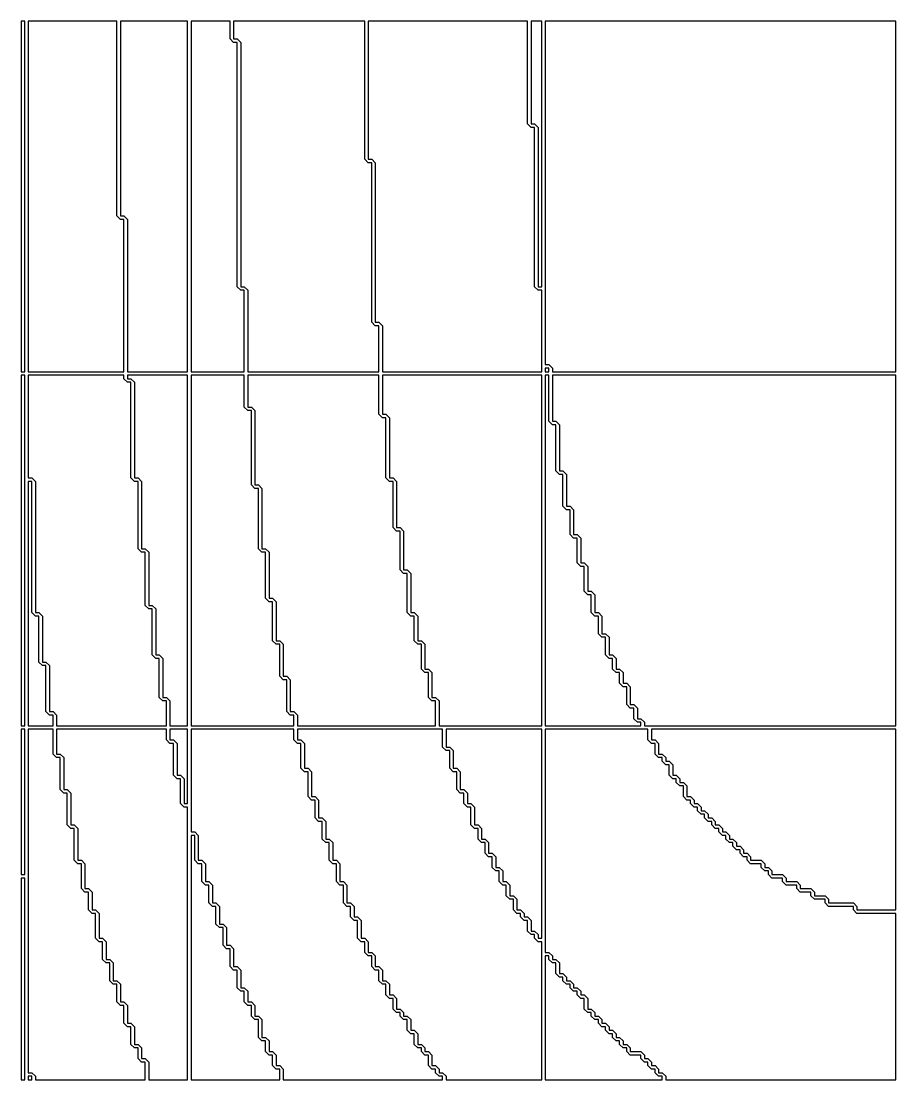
# Model space of a CAD drawing. Header units: metres. Extents: x -2.2 to 1, y -5.1 to 5.2.
# Drawn here: x -1.475 to -0.24, y -4.148 to -2.653 of the extents above; entities that cross this region are included whole.
import ezdxf

# ---------------------------------------------------------------- set-up
doc = ezdxf.new("R2010")
doc.units = ezdxf.units.M

msp = doc.modelspace()

# ---------------------------------------------------------------- linework, layer by layer
at = {"layer": '10', "color": 2}
msp.add_polyline3d([(-1.4754, -4.148, 0), (-1.4704, -4.148, 0), (-1.4704, -3.863, 0), (-1.4754, -3.863, 0), (-1.4754, -4.148, 0)], dxfattribs=at)
at = {"layer": '3', "color": 5}
for points in [[(-0.7554, -2.798, 0), (-0.7504, -2.798, 0), (-0.7454, -2.803, 0), (-0.7454, -3.028, 0), (-0.7404, -3.028, 0), (-0.7404, -2.653, 0), (-0.7554, -2.653, 0), (-0.7554, -2.798, 0)], [(-0.7354, -3.138, 0), (-0.7304, -3.138, 0), (-0.7254, -3.143, 0), (-0.7254, -3.148, 0), (-0.2404, -3.148, 0), (-0.2404, -2.653, 0), (-0.7354, -2.653, 0), (-0.7354, -3.138, 0)], [(-0.7254, -3.218, 0), (-0.7204, -3.218, 0), (-0.7154, -3.223, 0), (-0.7154, -3.288, 0), (-0.7104, -3.288, 0), (-0.7054, -3.293, 0), (-0.7054, -3.338, 0), (-0.7004, -3.338, 0), (-0.6954, -3.343, 0), (-0.6954, -3.378, 0), (-0.6904, -3.378, 0), (-0.6854, -3.383, 0), (-0.6854, -3.418, 0), (-0.6804, -3.418, 0), (-0.6754, -3.423, 0), (-0.6754, -3.458, 0), (-0.6704, -3.458, 0), (-0.6654, -3.463, 0), (-0.6654, -3.488, 0), (-0.6604, -3.488, 0), (-0.6554, -3.493, 0), (-0.6554, -3.518, 0), (-0.6504, -3.518, 0), (-0.6454, -3.523, 0), (-0.6454, -3.548, 0), (-0.6404, -3.548, 0), (-0.6354, -3.553, 0), (-0.6354, -3.568, 0), (-0.6304, -3.568, 0), (-0.6254, -3.573, 0), (-0.6254, -3.588, 0), (-0.6204, -3.588, 0), (-0.6154, -3.593, 0), (-0.6154, -3.618, 0), (-0.6104, -3.618, 0), (-0.6054, -3.623, 0), (-0.6054, -3.638, 0), (-0.6004, -3.638, 0), (-0.5954, -3.643, 0), (-0.5954, -3.648, 0), (-0.2404, -3.648, 0), (-0.2404, -3.153, 0), (-0.7254, -3.153, 0), (-0.7254, -3.218, 0)], [(-0.5854, -3.668, 0), (-0.5804, -3.668, 0), (-0.5754, -3.673, 0), (-0.5754, -3.688, 0), (-0.5704, -3.688, 0), (-0.5654, -3.693, 0), (-0.5654, -3.698, 0), (-0.5604, -3.698, 0), (-0.5554, -3.703, 0), (-0.5554, -3.718, 0), (-0.5504, -3.718, 0), (-0.5454, -3.723, 0), (-0.5454, -3.728, 0), (-0.5404, -3.728, 0), (-0.5354, -3.733, 0), (-0.5354, -3.748, 0), (-0.5304, -3.748, 0), (-0.5254, -3.753, 0), (-0.5254, -3.758, 0), (-0.5204, -3.758, 0), (-0.5154, -3.763, 0), (-0.5154, -3.768, 0), (-0.5104, -3.768, 0), (-0.5054, -3.773, 0), (-0.5054, -3.778, 0), (-0.5004, -3.778, 0), (-0.4954, -3.783, 0), (-0.4954, -3.788, 0), (-0.4904, -3.788, 0), (-0.4854, -3.793, 0), (-0.4854, -3.798, 0), (-0.4804, -3.798, 0), (-0.4754, -3.803, 0), (-0.4754, -3.808, 0), (-0.4704, -3.808, 0), (-0.4654, -3.813, 0), (-0.4654, -3.818, 0), (-0.4604, -3.818, 0), (-0.4554, -3.823, 0), (-0.4554, -3.828, 0), (-0.4504, -3.828, 0), (-0.4454, -3.833, 0), (-0.4454, -3.838, 0), (-0.4304, -3.838, 0), (-0.4254, -3.843, 0), (-0.4254, -3.848, 0), (-0.4204, -3.848, 0), (-0.4154, -3.853, 0), (-0.4154, -3.858, 0), (-0.4004, -3.858, 0), (-0.3954, -3.863, 0), (-0.3954, -3.868, 0), (-0.3804, -3.868, 0), (-0.3754, -3.873, 0), (-0.3754, -3.878, 0), (-0.3604, -3.878, 0), (-0.3554, -3.883, 0), (-0.3554, -3.888, 0), (-0.3404, -3.888, 0), (-0.3354, -3.893, 0), (-0.3354, -3.898, 0), (-0.3004, -3.898, 0), (-0.2954, -3.903, 0), (-0.2954, -3.908, 0), (-0.2404, -3.908, 0), (-0.2404, -3.653, 0), (-0.5854, -3.653, 0), (-0.5854, -3.668, 0)]]:
    msp.add_polyline3d(points, dxfattribs=at)
at = {"layer": '4', "color": 2}
for points in [[(-0.9854, -2.848, 0), (-0.9804, -2.848, 0), (-0.9754, -2.853, 0), (-0.9754, -3.078, 0), (-0.9704, -3.078, 0), (-0.9654, -3.083, 0), (-0.9654, -3.148, 0), (-0.7404, -3.148, 0), (-0.7404, -3.033, 0), (-0.7454, -3.033, 0), (-0.7504, -3.028, 0), (-0.7504, -2.803, 0), (-0.7554, -2.803, 0), (-0.7604, -2.798, 0), (-0.7604, -2.653, 0), (-0.9854, -2.653, 0), (-0.9854, -2.848, 0)], [(-0.9654, -3.208, 0), (-0.9604, -3.208, 0), (-0.9554, -3.213, 0), (-0.9554, -3.298, 0), (-0.9504, -3.298, 0), (-0.9454, -3.303, 0), (-0.9454, -3.368, 0), (-0.9404, -3.368, 0), (-0.9354, -3.373, 0), (-0.9354, -3.428, 0), (-0.9304, -3.428, 0), (-0.9254, -3.433, 0), (-0.9254, -3.488, 0), (-0.9204, -3.488, 0), (-0.9154, -3.493, 0), (-0.9154, -3.528, 0), (-0.9104, -3.528, 0), (-0.9054, -3.533, 0), (-0.9054, -3.568, 0), (-0.9004, -3.568, 0), (-0.8954, -3.573, 0), (-0.8954, -3.608, 0), (-0.8904, -3.608, 0), (-0.8854, -3.613, 0), (-0.8854, -3.648, 0), (-0.7404, -3.648, 0), (-0.7404, -3.153, 0), (-0.9654, -3.153, 0), (-0.9654, -3.208, 0)], [(-0.7354, -3.148, 0), (-0.7304, -3.148, 0), (-0.7304, -3.143, 0), (-0.7354, -3.143, 0), (-0.7354, -3.148, 0)], [(-0.7354, -3.648, 0), (-0.6004, -3.648, 0), (-0.6004, -3.643, 0), (-0.6054, -3.643, 0), (-0.6104, -3.638, 0), (-0.6104, -3.623, 0), (-0.6154, -3.623, 0), (-0.6204, -3.618, 0), (-0.6204, -3.593, 0), (-0.6254, -3.593, 0), (-0.6304, -3.588, 0), (-0.6304, -3.573, 0), (-0.6354, -3.573, 0), (-0.6404, -3.568, 0), (-0.6404, -3.553, 0), (-0.6454, -3.553, 0), (-0.6504, -3.548, 0), (-0.6504, -3.523, 0), (-0.6554, -3.523, 0), (-0.6604, -3.518, 0), (-0.6604, -3.493, 0), (-0.6654, -3.493, 0), (-0.6704, -3.488, 0), (-0.6704, -3.463, 0), (-0.6754, -3.463, 0), (-0.6804, -3.458, 0), (-0.6804, -3.423, 0), (-0.6854, -3.423, 0), (-0.6904, -3.418, 0), (-0.6904, -3.383, 0), (-0.6954, -3.383, 0), (-0.7004, -3.378, 0), (-0.7004, -3.343, 0), (-0.7054, -3.343, 0), (-0.7104, -3.338, 0), (-0.7104, -3.293, 0), (-0.7154, -3.293, 0), (-0.7204, -3.288, 0), (-0.7204, -3.223, 0), (-0.7254, -3.223, 0), (-0.7304, -3.218, 0), (-0.7304, -3.153, 0), (-0.7354, -3.153, 0), (-0.7354, -3.648, 0)], [(-0.8754, -3.678, 0), (-0.8704, -3.678, 0), (-0.8654, -3.683, 0), (-0.8654, -3.708, 0), (-0.8604, -3.708, 0), (-0.8554, -3.713, 0), (-0.8554, -3.738, 0), (-0.8504, -3.738, 0), (-0.8454, -3.743, 0), (-0.8454, -3.758, 0), (-0.8404, -3.758, 0), (-0.8354, -3.763, 0), (-0.8354, -3.788, 0), (-0.8304, -3.788, 0), (-0.8254, -3.793, 0), (-0.8254, -3.808, 0), (-0.8204, -3.808, 0), (-0.8154, -3.813, 0), (-0.8154, -3.828, 0), (-0.8104, -3.828, 0), (-0.8054, -3.833, 0), (-0.8054, -3.848, 0), (-0.8004, -3.848, 0), (-0.7954, -3.853, 0), (-0.7954, -3.868, 0), (-0.7904, -3.868, 0), (-0.7854, -3.873, 0), (-0.7854, -3.888, 0), (-0.7804, -3.888, 0), (-0.7754, -3.893, 0), (-0.7754, -3.908, 0), (-0.7704, -3.908, 0), (-0.7654, -3.913, 0), (-0.7654, -3.918, 0), (-0.7604, -3.918, 0), (-0.7554, -3.923, 0), (-0.7554, -3.938, 0), (-0.7504, -3.938, 0), (-0.7454, -3.943, 0), (-0.7454, -3.948, 0), (-0.7404, -3.948, 0), (-0.7404, -3.653, 0), (-0.8754, -3.653, 0), (-0.8754, -3.678, 0)], [(-0.7354, -3.968, 0), (-0.7304, -3.968, 0), (-0.7254, -3.973, 0), (-0.7254, -3.978, 0), (-0.7204, -3.978, 0), (-0.7154, -3.983, 0), (-0.7154, -3.998, 0), (-0.7104, -3.998, 0), (-0.7054, -4.003, 0), (-0.7054, -4.008, 0), (-0.7004, -4.008, 0), (-0.6954, -4.013, 0), (-0.6954, -4.018, 0), (-0.6904, -4.018, 0), (-0.6854, -4.023, 0), (-0.6854, -4.028, 0), (-0.6804, -4.028, 0), (-0.6754, -4.033, 0), (-0.6754, -4.048, 0), (-0.6704, -4.048, 0), (-0.6654, -4.053, 0), (-0.6654, -4.058, 0), (-0.6604, -4.058, 0), (-0.6554, -4.063, 0), (-0.6554, -4.068, 0), (-0.6504, -4.068, 0), (-0.6454, -4.073, 0), (-0.6454, -4.078, 0), (-0.6404, -4.078, 0), (-0.6354, -4.083, 0), (-0.6354, -4.088, 0), (-0.6304, -4.088, 0), (-0.6254, -4.093, 0), (-0.6254, -4.098, 0), (-0.6204, -4.098, 0), (-0.6154, -4.103, 0), (-0.6154, -4.108, 0), (-0.6004, -4.108, 0), (-0.5954, -4.113, 0), (-0.5954, -4.118, 0), (-0.5904, -4.118, 0), (-0.5854, -4.123, 0), (-0.5854, -4.128, 0), (-0.5804, -4.128, 0), (-0.5754, -4.133, 0), (-0.5754, -4.138, 0), (-0.5704, -4.138, 0), (-0.5654, -4.143, 0), (-0.5654, -4.148, 0), (-0.2404, -4.148, 0), (-0.2404, -3.913, 0), (-0.2954, -3.913, 0), (-0.3004, -3.908, 0), (-0.3004, -3.903, 0), (-0.3354, -3.903, 0), (-0.3404, -3.898, 0), (-0.3404, -3.893, 0), (-0.3554, -3.893, 0), (-0.3604, -3.888, 0), (-0.3604, -3.883, 0), (-0.3754, -3.883, 0), (-0.3804, -3.878, 0), (-0.3804, -3.873, 0), (-0.3954, -3.873, 0), (-0.4004, -3.868, 0), (-0.4004, -3.863, 0), (-0.4154, -3.863, 0), (-0.4204, -3.858, 0), (-0.4204, -3.853, 0), (-0.4254, -3.853, 0), (-0.4304, -3.848, 0), (-0.4304, -3.843, 0), (-0.4454, -3.843, 0), (-0.4504, -3.838, 0), (-0.4504, -3.833, 0), (-0.4554, -3.833, 0), (-0.4604, -3.828, 0), (-0.4604, -3.823, 0), (-0.4654, -3.823, 0), (-0.4704, -3.818, 0), (-0.4704, -3.813, 0), (-0.4754, -3.813, 0), (-0.4804, -3.808, 0), (-0.4804, -3.803, 0), (-0.4854, -3.803, 0), (-0.4904, -3.798, 0), (-0.4904, -3.793, 0), (-0.4954, -3.793, 0), (-0.5004, -3.788, 0), (-0.5004, -3.783, 0), (-0.5054, -3.783, 0), (-0.5104, -3.778, 0), (-0.5104, -3.773, 0), (-0.5154, -3.773, 0), (-0.5204, -3.768, 0), (-0.5204, -3.763, 0), (-0.5254, -3.763, 0), (-0.5304, -3.758, 0), (-0.5304, -3.753, 0), (-0.5354, -3.753, 0), (-0.5404, -3.748, 0), (-0.5404, -3.733, 0), (-0.5454, -3.733, 0), (-0.5504, -3.728, 0), (-0.5504, -3.723, 0), (-0.5554, -3.723, 0), (-0.5604, -3.718, 0), (-0.5604, -3.703, 0), (-0.5654, -3.703, 0), (-0.5704, -3.698, 0), (-0.5704, -3.693, 0), (-0.5754, -3.693, 0), (-0.5804, -3.688, 0), (-0.5804, -3.673, 0), (-0.5854, -3.673, 0), (-0.5904, -3.668, 0), (-0.5904, -3.653, 0), (-0.7354, -3.653, 0), (-0.7354, -3.968, 0)]]:
    msp.add_polyline3d(points, dxfattribs=at)
at = {"layer": '5', "color": 6}
for points in [[(-1.1754, -2.678, 0), (-1.1704, -2.678, 0), (-1.1654, -2.683, 0), (-1.1654, -3.028, 0), (-1.1604, -3.028, 0), (-1.1554, -3.033, 0), (-1.1554, -3.148, 0), (-0.9704, -3.148, 0), (-0.9704, -3.083, 0), (-0.9754, -3.083, 0), (-0.9804, -3.078, 0), (-0.9804, -2.853, 0), (-0.9854, -2.853, 0), (-0.9904, -2.848, 0), (-0.9904, -2.653, 0), (-1.1754, -2.653, 0), (-1.1754, -2.678, 0)], [(-1.1554, -3.198, 0), (-1.1504, -3.198, 0), (-1.1454, -3.203, 0), (-1.1454, -3.308, 0), (-1.1404, -3.308, 0), (-1.1354, -3.313, 0), (-1.1354, -3.398, 0), (-1.1304, -3.398, 0), (-1.1254, -3.403, 0), (-1.1254, -3.468, 0), (-1.1204, -3.468, 0), (-1.1154, -3.473, 0), (-1.1154, -3.528, 0), (-1.1104, -3.528, 0), (-1.1054, -3.533, 0), (-1.1054, -3.578, 0), (-1.1004, -3.578, 0), (-1.0954, -3.583, 0), (-1.0954, -3.628, 0), (-1.0904, -3.628, 0), (-1.0854, -3.633, 0), (-1.0854, -3.648, 0), (-0.8904, -3.648, 0), (-0.8904, -3.613, 0), (-0.8954, -3.613, 0), (-0.9004, -3.608, 0), (-0.9004, -3.573, 0), (-0.9054, -3.573, 0), (-0.9104, -3.568, 0), (-0.9104, -3.533, 0), (-0.9154, -3.533, 0), (-0.9204, -3.528, 0), (-0.9204, -3.493, 0), (-0.9254, -3.493, 0), (-0.9304, -3.488, 0), (-0.9304, -3.433, 0), (-0.9354, -3.433, 0), (-0.9404, -3.428, 0), (-0.9404, -3.373, 0), (-0.9454, -3.373, 0), (-0.9504, -3.368, 0), (-0.9504, -3.303, 0), (-0.9554, -3.303, 0), (-0.9604, -3.298, 0), (-0.9604, -3.213, 0), (-0.9654, -3.213, 0), (-0.9704, -3.208, 0), (-0.9704, -3.153, 0), (-1.1554, -3.153, 0), (-1.1554, -3.198, 0)], [(-1.0854, -3.668, 0), (-1.0804, -3.668, 0), (-1.0754, -3.673, 0), (-1.0754, -3.708, 0), (-1.0704, -3.708, 0), (-1.0654, -3.713, 0), (-1.0654, -3.748, 0), (-1.0604, -3.748, 0), (-1.0554, -3.753, 0), (-1.0554, -3.778, 0), (-1.0504, -3.778, 0), (-1.0454, -3.783, 0), (-1.0454, -3.808, 0), (-1.0404, -3.808, 0), (-1.0354, -3.813, 0), (-1.0354, -3.838, 0), (-1.0304, -3.838, 0), (-1.0254, -3.843, 0), (-1.0254, -3.868, 0), (-1.0204, -3.868, 0), (-1.0154, -3.873, 0), (-1.0154, -3.898, 0), (-1.0104, -3.898, 0), (-1.0054, -3.903, 0), (-1.0054, -3.918, 0), (-1.0004, -3.918, 0), (-0.9954, -3.923, 0), (-0.9954, -3.948, 0), (-0.9904, -3.948, 0), (-0.9854, -3.953, 0), (-0.9854, -3.968, 0), (-0.9804, -3.968, 0), (-0.9754, -3.973, 0), (-0.9754, -3.988, 0), (-0.9704, -3.988, 0), (-0.9654, -3.993, 0), (-0.9654, -4.008, 0), (-0.9604, -4.008, 0), (-0.9554, -4.013, 0), (-0.9554, -4.028, 0), (-0.9504, -4.028, 0), (-0.9454, -4.033, 0), (-0.9454, -4.048, 0), (-0.9404, -4.048, 0), (-0.9354, -4.053, 0), (-0.9354, -4.058, 0), (-0.9304, -4.058, 0), (-0.9254, -4.063, 0), (-0.9254, -4.078, 0), (-0.9204, -4.078, 0), (-0.9154, -4.083, 0), (-0.9154, -4.098, 0), (-0.9104, -4.098, 0), (-0.9054, -4.103, 0), (-0.9054, -4.108, 0), (-0.9004, -4.108, 0), (-0.8954, -4.113, 0), (-0.8954, -4.128, 0), (-0.8904, -4.128, 0), (-0.8854, -4.133, 0), (-0.8854, -4.138, 0), (-0.8804, -4.138, 0), (-0.8754, -4.143, 0), (-0.8754, -4.148, 0), (-0.7404, -4.148, 0), (-0.7404, -3.953, 0), (-0.7454, -3.953, 0), (-0.7504, -3.948, 0), (-0.7504, -3.943, 0), (-0.7554, -3.943, 0), (-0.7604, -3.938, 0), (-0.7604, -3.923, 0), (-0.7654, -3.923, 0), (-0.7704, -3.918, 0), (-0.7704, -3.913, 0), (-0.7754, -3.913, 0), (-0.7804, -3.908, 0), (-0.7804, -3.893, 0), (-0.7854, -3.893, 0), (-0.7904, -3.888, 0), (-0.7904, -3.873, 0), (-0.7954, -3.873, 0), (-0.8004, -3.868, 0), (-0.8004, -3.853, 0), (-0.8054, -3.853, 0), (-0.8104, -3.848, 0), (-0.8104, -3.833, 0), (-0.8154, -3.833, 0), (-0.8204, -3.828, 0), (-0.8204, -3.813, 0), (-0.8254, -3.813, 0), (-0.8304, -3.808, 0), (-0.8304, -3.793, 0), (-0.8354, -3.793, 0), (-0.8404, -3.788, 0), (-0.8404, -3.763, 0), (-0.8454, -3.763, 0), (-0.8504, -3.758, 0), (-0.8504, -3.743, 0), (-0.8554, -3.743, 0), (-0.8604, -3.738, 0), (-0.8604, -3.713, 0), (-0.8654, -3.713, 0), (-0.8704, -3.708, 0), (-0.8704, -3.683, 0), (-0.8754, -3.683, 0), (-0.8804, -3.678, 0), (-0.8804, -3.653, 0), (-1.0854, -3.653, 0), (-1.0854, -3.668, 0)], [(-0.7354, -4.148, 0), (-0.5704, -4.148, 0), (-0.5704, -4.143, 0), (-0.5754, -4.143, 0), (-0.5804, -4.138, 0), (-0.5804, -4.133, 0), (-0.5854, -4.133, 0), (-0.5904, -4.128, 0), (-0.5904, -4.123, 0), (-0.5954, -4.123, 0), (-0.6004, -4.118, 0), (-0.6004, -4.113, 0), (-0.6154, -4.113, 0), (-0.6204, -4.108, 0), (-0.6204, -4.103, 0), (-0.6254, -4.103, 0), (-0.6304, -4.098, 0), (-0.6304, -4.093, 0), (-0.6354, -4.093, 0), (-0.6404, -4.088, 0), (-0.6404, -4.083, 0), (-0.6454, -4.083, 0), (-0.6504, -4.078, 0), (-0.6504, -4.073, 0), (-0.6554, -4.073, 0), (-0.6604, -4.068, 0), (-0.6604, -4.063, 0), (-0.6654, -4.063, 0), (-0.6704, -4.058, 0), (-0.6704, -4.053, 0), (-0.6754, -4.053, 0), (-0.6804, -4.048, 0), (-0.6804, -4.033, 0), (-0.6854, -4.033, 0), (-0.6904, -4.028, 0), (-0.6904, -4.023, 0), (-0.6954, -4.023, 0), (-0.7004, -4.018, 0), (-0.7004, -4.013, 0), (-0.7054, -4.013, 0), (-0.7104, -4.008, 0), (-0.7104, -4.003, 0), (-0.7154, -4.003, 0), (-0.7204, -3.998, 0), (-0.7204, -3.983, 0), (-0.7254, -3.983, 0), (-0.7304, -3.978, 0), (-0.7304, -3.973, 0), (-0.7354, -3.973, 0), (-0.7354, -4.148, 0)]]:
    msp.add_polyline3d(points, dxfattribs=at)
at = {"layer": '6', "color": 4}
for points in [[(-1.3354, -2.928, 0), (-1.3304, -2.928, 0), (-1.3254, -2.933, 0), (-1.3254, -3.148, 0), (-1.2404, -3.148, 0), (-1.2404, -2.653, 0), (-1.3354, -2.653, 0), (-1.3354, -2.928, 0)], [(-1.2354, -3.148, 0), (-1.1604, -3.148, 0), (-1.1604, -3.033, 0), (-1.1654, -3.033, 0), (-1.1704, -3.028, 0), (-1.1704, -2.683, 0), (-1.1754, -2.683, 0), (-1.1804, -2.678, 0), (-1.1804, -2.653, 0), (-1.2354, -2.653, 0), (-1.2354, -3.148, 0)], [(-1.3254, -3.158, 0), (-1.3204, -3.158, 0), (-1.3154, -3.163, 0), (-1.3154, -3.298, 0), (-1.3104, -3.298, 0), (-1.3054, -3.303, 0), (-1.3054, -3.398, 0), (-1.3004, -3.398, 0), (-1.2954, -3.403, 0), (-1.2954, -3.478, 0), (-1.2904, -3.478, 0), (-1.2854, -3.483, 0), (-1.2854, -3.548, 0), (-1.2804, -3.548, 0), (-1.2754, -3.553, 0), (-1.2754, -3.608, 0), (-1.2704, -3.608, 0), (-1.2654, -3.613, 0), (-1.2654, -3.648, 0), (-1.2404, -3.648, 0), (-1.2404, -3.153, 0), (-1.3254, -3.153, 0), (-1.3254, -3.158, 0)], [(-1.2354, -3.648, 0), (-1.0904, -3.648, 0), (-1.0904, -3.633, 0), (-1.0954, -3.633, 0), (-1.1004, -3.628, 0), (-1.1004, -3.583, 0), (-1.1054, -3.583, 0), (-1.1104, -3.578, 0), (-1.1104, -3.533, 0), (-1.1154, -3.533, 0), (-1.1204, -3.528, 0), (-1.1204, -3.473, 0), (-1.1254, -3.473, 0), (-1.1304, -3.468, 0), (-1.1304, -3.403, 0), (-1.1354, -3.403, 0), (-1.1404, -3.398, 0), (-1.1404, -3.313, 0), (-1.1454, -3.313, 0), (-1.1504, -3.308, 0), (-1.1504, -3.203, 0), (-1.1554, -3.203, 0), (-1.1604, -3.198, 0), (-1.1604, -3.153, 0), (-1.2354, -3.153, 0), (-1.2354, -3.648, 0)], [(-1.2654, -3.668, 0), (-1.2604, -3.668, 0), (-1.2554, -3.673, 0), (-1.2554, -3.718, 0), (-1.2504, -3.718, 0), (-1.2454, -3.723, 0), (-1.2454, -3.758, 0), (-1.2404, -3.758, 0), (-1.2404, -3.653, 0), (-1.2654, -3.653, 0), (-1.2654, -3.668, 0)], [(-1.2354, -3.798, 0), (-1.2304, -3.798, 0), (-1.2254, -3.803, 0), (-1.2254, -3.838, 0), (-1.2204, -3.838, 0), (-1.2154, -3.843, 0), (-1.2154, -3.868, 0), (-1.2104, -3.868, 0), (-1.2054, -3.873, 0), (-1.2054, -3.898, 0), (-1.2004, -3.898, 0), (-1.1954, -3.903, 0), (-1.1954, -3.928, 0), (-1.1904, -3.928, 0), (-1.1854, -3.933, 0), (-1.1854, -3.958, 0), (-1.1804, -3.958, 0), (-1.1754, -3.963, 0), (-1.1754, -3.988, 0), (-1.1704, -3.988, 0), (-1.1654, -3.993, 0), (-1.1654, -4.018, 0), (-1.1604, -4.018, 0), (-1.1554, -4.023, 0), (-1.1554, -4.038, 0), (-1.1504, -4.038, 0), (-1.1454, -4.043, 0), (-1.1454, -4.058, 0), (-1.1404, -4.058, 0), (-1.1354, -4.063, 0), (-1.1354, -4.088, 0), (-1.1304, -4.088, 0), (-1.1254, -4.093, 0), (-1.1254, -4.108, 0), (-1.1204, -4.108, 0), (-1.1154, -4.113, 0), (-1.1154, -4.128, 0), (-1.1104, -4.128, 0), (-1.1054, -4.133, 0), (-1.1054, -4.148, 0), (-0.8804, -4.148, 0), (-0.8804, -4.143, 0), (-0.8854, -4.143, 0), (-0.8904, -4.138, 0), (-0.8904, -4.133, 0), (-0.8954, -4.133, 0), (-0.9004, -4.128, 0), (-0.9004, -4.113, 0), (-0.9054, -4.113, 0), (-0.9104, -4.108, 0), (-0.9104, -4.103, 0), (-0.9154, -4.103, 0), (-0.9204, -4.098, 0), (-0.9204, -4.083, 0), (-0.9254, -4.083, 0), (-0.9304, -4.078, 0), (-0.9304, -4.063, 0), (-0.9354, -4.063, 0), (-0.9404, -4.058, 0), (-0.9404, -4.053, 0), (-0.9454, -4.053, 0), (-0.9504, -4.048, 0), (-0.9504, -4.033, 0), (-0.9554, -4.033, 0), (-0.9604, -4.028, 0), (-0.9604, -4.013, 0), (-0.9654, -4.013, 0), (-0.9704, -4.008, 0), (-0.9704, -3.993, 0), (-0.9754, -3.993, 0), (-0.9804, -3.988, 0), (-0.9804, -3.973, 0), (-0.9854, -3.973, 0), (-0.9904, -3.968, 0), (-0.9904, -3.953, 0), (-0.9954, -3.953, 0), (-1.0004, -3.948, 0), (-1.0004, -3.923, 0), (-1.0054, -3.923, 0), (-1.0104, -3.918, 0), (-1.0104, -3.903, 0), (-1.0154, -3.903, 0), (-1.0204, -3.898, 0), (-1.0204, -3.873, 0), (-1.0254, -3.873, 0), (-1.0304, -3.868, 0), (-1.0304, -3.843, 0), (-1.0354, -3.843, 0), (-1.0404, -3.838, 0), (-1.0404, -3.813, 0), (-1.0454, -3.813, 0), (-1.0504, -3.808, 0), (-1.0504, -3.783, 0), (-1.0554, -3.783, 0), (-1.0604, -3.778, 0), (-1.0604, -3.753, 0), (-1.0654, -3.753, 0), (-1.0704, -3.748, 0), (-1.0704, -3.713, 0), (-1.0754, -3.713, 0), (-1.0804, -3.708, 0), (-1.0804, -3.673, 0), (-1.0854, -3.673, 0), (-1.0904, -3.668, 0), (-1.0904, -3.653, 0), (-1.2354, -3.653, 0), (-1.2354, -3.798, 0)]]:
    msp.add_polyline3d(points, dxfattribs=at)
at = {"layer": '7', "color": 1}
for points in [[(-1.4654, -3.148, 0), (-1.3304, -3.148, 0), (-1.3304, -2.933, 0), (-1.3354, -2.933, 0), (-1.3404, -2.928, 0), (-1.3404, -2.653, 0), (-1.4654, -2.653, 0), (-1.4654, -3.148, 0)], [(-1.4654, -3.298, 0), (-1.4604, -3.298, 0), (-1.4554, -3.303, 0), (-1.4554, -3.488, 0), (-1.4504, -3.488, 0), (-1.4454, -3.493, 0), (-1.4454, -3.558, 0), (-1.4404, -3.558, 0), (-1.4354, -3.563, 0), (-1.4354, -3.628, 0), (-1.4304, -3.628, 0), (-1.4254, -3.633, 0), (-1.4254, -3.648, 0), (-1.2704, -3.648, 0), (-1.2704, -3.613, 0), (-1.2754, -3.613, 0), (-1.2804, -3.608, 0), (-1.2804, -3.553, 0), (-1.2854, -3.553, 0), (-1.2904, -3.548, 0), (-1.2904, -3.483, 0), (-1.2954, -3.483, 0), (-1.3004, -3.478, 0), (-1.3004, -3.403, 0), (-1.3054, -3.403, 0), (-1.3104, -3.398, 0), (-1.3104, -3.303, 0), (-1.3154, -3.303, 0), (-1.3204, -3.298, 0), (-1.3204, -3.163, 0), (-1.3254, -3.163, 0), (-1.3304, -3.158, 0), (-1.3304, -3.153, 0), (-1.4654, -3.153, 0), (-1.4654, -3.298, 0)], [(-1.4254, -3.688, 0), (-1.4204, -3.688, 0), (-1.4154, -3.693, 0), (-1.4154, -3.738, 0), (-1.4104, -3.738, 0), (-1.4054, -3.743, 0), (-1.4054, -3.788, 0), (-1.4004, -3.788, 0), (-1.3954, -3.793, 0), (-1.3954, -3.838, 0), (-1.3904, -3.838, 0), (-1.3854, -3.843, 0), (-1.3854, -3.878, 0), (-1.3804, -3.878, 0), (-1.3754, -3.883, 0), (-1.3754, -3.908, 0), (-1.3704, -3.908, 0), (-1.3654, -3.913, 0), (-1.3654, -3.948, 0), (-1.3604, -3.948, 0), (-1.3554, -3.953, 0), (-1.3554, -3.978, 0), (-1.3504, -3.978, 0), (-1.3454, -3.983, 0), (-1.3454, -4.008, 0), (-1.3404, -4.008, 0), (-1.3354, -4.013, 0), (-1.3354, -4.038, 0), (-1.3304, -4.038, 0), (-1.3254, -4.043, 0), (-1.3254, -4.068, 0), (-1.3204, -4.068, 0), (-1.3154, -4.073, 0), (-1.3154, -4.098, 0), (-1.3104, -4.098, 0), (-1.3054, -4.103, 0), (-1.3054, -4.118, 0), (-1.3004, -4.118, 0), (-1.2954, -4.123, 0), (-1.2954, -4.148, 0), (-1.2404, -4.148, 0), (-1.2404, -3.763, 0), (-1.2454, -3.763, 0), (-1.2504, -3.758, 0), (-1.2504, -3.723, 0), (-1.2554, -3.723, 0), (-1.2604, -3.718, 0), (-1.2604, -3.673, 0), (-1.2654, -3.673, 0), (-1.2704, -3.668, 0), (-1.2704, -3.653, 0), (-1.4254, -3.653, 0), (-1.4254, -3.688, 0)], [(-1.2354, -4.148, 0), (-1.1104, -4.148, 0), (-1.1104, -4.133, 0), (-1.1154, -4.133, 0), (-1.1204, -4.128, 0), (-1.1204, -4.113, 0), (-1.1254, -4.113, 0), (-1.1304, -4.108, 0), (-1.1304, -4.093, 0), (-1.1354, -4.093, 0), (-1.1404, -4.088, 0), (-1.1404, -4.063, 0), (-1.1454, -4.063, 0), (-1.1504, -4.058, 0), (-1.1504, -4.043, 0), (-1.1554, -4.043, 0), (-1.1604, -4.038, 0), (-1.1604, -4.023, 0), (-1.1654, -4.023, 0), (-1.1704, -4.018, 0), (-1.1704, -3.993, 0), (-1.1754, -3.993, 0), (-1.1804, -3.988, 0), (-1.1804, -3.963, 0), (-1.1854, -3.963, 0), (-1.1904, -3.958, 0), (-1.1904, -3.933, 0), (-1.1954, -3.933, 0), (-1.2004, -3.928, 0), (-1.2004, -3.903, 0), (-1.2054, -3.903, 0), (-1.2104, -3.898, 0), (-1.2104, -3.873, 0), (-1.2154, -3.873, 0), (-1.2204, -3.868, 0), (-1.2204, -3.843, 0), (-1.2254, -3.843, 0), (-1.2304, -3.838, 0), (-1.2304, -3.803, 0), (-1.2354, -3.803, 0), (-1.2354, -4.148, 0)]]:
    msp.add_polyline3d(points, dxfattribs=at)
at = {"layer": '8', "color": 3}
for points in [[(-1.4654, -3.648, 0), (-1.4304, -3.648, 0), (-1.4304, -3.633, 0), (-1.4354, -3.633, 0), (-1.4404, -3.628, 0), (-1.4404, -3.563, 0), (-1.4454, -3.563, 0), (-1.4504, -3.558, 0), (-1.4504, -3.493, 0), (-1.4554, -3.493, 0), (-1.4604, -3.488, 0), (-1.4604, -3.303, 0), (-1.4654, -3.303, 0), (-1.4654, -3.648, 0)], [(-1.4654, -4.138, 0), (-1.4604, -4.138, 0), (-1.4554, -4.143, 0), (-1.4554, -4.148, 0), (-1.3004, -4.148, 0), (-1.3004, -4.123, 0), (-1.3054, -4.123, 0), (-1.3104, -4.118, 0), (-1.3104, -4.103, 0), (-1.3154, -4.103, 0), (-1.3204, -4.098, 0), (-1.3204, -4.073, 0), (-1.3254, -4.073, 0), (-1.3304, -4.068, 0), (-1.3304, -4.043, 0), (-1.3354, -4.043, 0), (-1.3404, -4.038, 0), (-1.3404, -4.013, 0), (-1.3454, -4.013, 0), (-1.3504, -4.008, 0), (-1.3504, -3.983, 0), (-1.3554, -3.983, 0), (-1.3604, -3.978, 0), (-1.3604, -3.953, 0), (-1.3654, -3.953, 0), (-1.3704, -3.948, 0), (-1.3704, -3.913, 0), (-1.3754, -3.913, 0), (-1.3804, -3.908, 0), (-1.3804, -3.883, 0), (-1.3854, -3.883, 0), (-1.3904, -3.878, 0), (-1.3904, -3.843, 0), (-1.3954, -3.843, 0), (-1.4004, -3.838, 0), (-1.4004, -3.793, 0), (-1.4054, -3.793, 0), (-1.4104, -3.788, 0), (-1.4104, -3.743, 0), (-1.4154, -3.743, 0), (-1.4204, -3.738, 0), (-1.4204, -3.693, 0), (-1.4254, -3.693, 0), (-1.4304, -3.688, 0), (-1.4304, -3.653, 0), (-1.4654, -3.653, 0), (-1.4654, -4.138, 0)]]:
    msp.add_polyline3d(points, dxfattribs=at)
at = {"layer": '9', "color": 5}
for points in [[(-1.4754, -3.148, 0), (-1.4704, -3.148, 0), (-1.4704, -2.653, 0), (-1.4754, -2.653, 0), (-1.4754, -3.148, 0)], [(-1.4754, -3.648, 0), (-1.4704, -3.648, 0), (-1.4704, -3.153, 0), (-1.4754, -3.153, 0), (-1.4754, -3.648, 0)], [(-1.4754, -3.858, 0), (-1.4704, -3.858, 0), (-1.4704, -3.653, 0), (-1.4754, -3.653, 0), (-1.4754, -3.858, 0)], [(-1.4654, -4.148, 0), (-1.4604, -4.148, 0), (-1.4604, -4.143, 0), (-1.4654, -4.143, 0), (-1.4654, -4.148, 0)]]:
    msp.add_polyline3d(points, dxfattribs=at)

doc.saveas('drawing.dxf')
